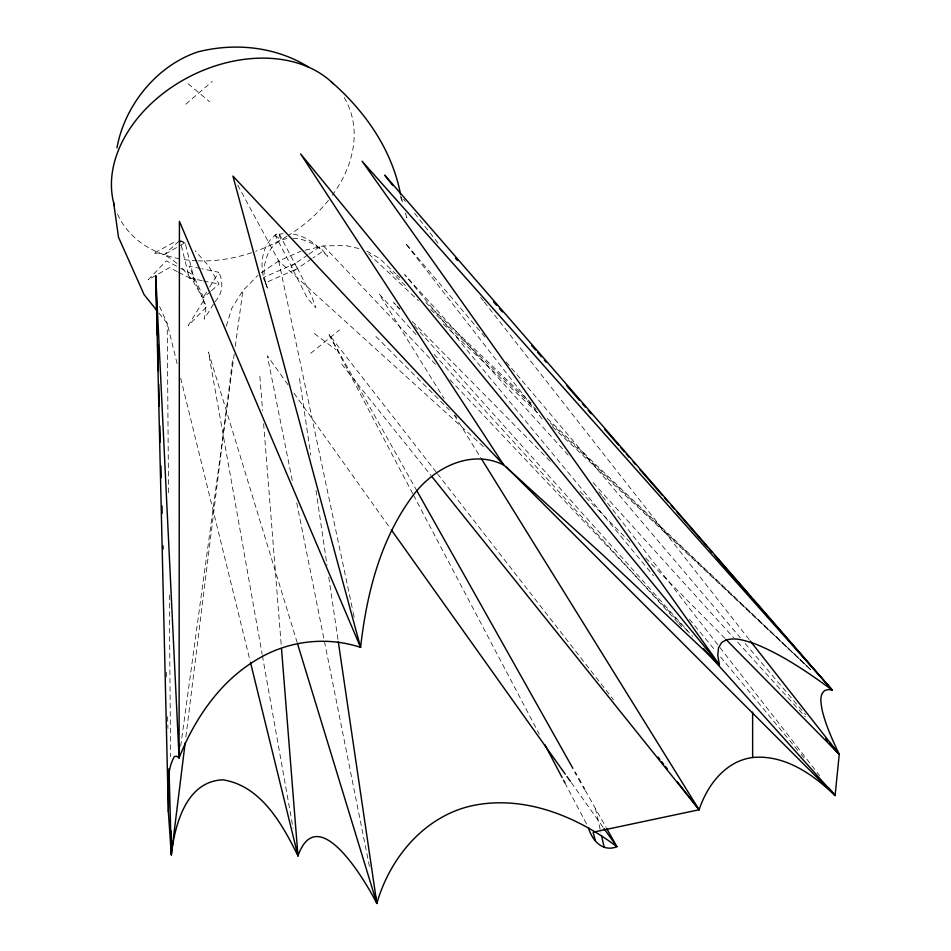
<?xml version="1.0" encoding="UTF-8"?>
<svg xmlns="http://www.w3.org/2000/svg" width="951" height="951" viewBox="0 0 951 951"><rect width="100%" height="100%" fill="white"/><g stroke="black" fill="none" stroke-linecap="round" stroke-linejoin="round"><path stroke-width="0.71" stroke-dasharray="4.75 3.57" d="M185.885 737.061L232.864 357.457M180.69 746.214L234.267 353.796M235.277 346.449L242.897 290.602L257.923 275.421M226.29 326.134L231.782 308.267L242.897 290.602M206.617 292.064L202.825 298.245L205.832 309.907L204.203 319.132L214.213 302.941M209.648 287.119L218.754 272.271L201.79 268.764M214.974 301.705C222.784 293.716 223.711 281.9 218.754 272.271M178.931 241.15L164.178 254.725L158.223 252.93L153.206 253.715L176.529 240.841M210.409 291.636L202.825 298.245L192.625 280.307L180.987 266.898M211.491 290.697L219.063 284.087L208.709 266.03L195.133 250.779M185.802 104.206L212.216 81.417M310.751 353.285L339.531 329.949M307.779 254.951L291.137 266.256L307.577 298.578L315.887 307.779L311.536 295.892L295.036 263.605L263.296 277.597L267.885 289.437L265.698 282.673L297.473 268.657L278.691 232.84C261.026 243.147 258.399 267.267 266.185 284.67C260.075 267.148 267.659 240.08 288.807 238.392M261.252 272.83L278.714 260.954L300.813 251.219M308.968 254.143L319.679 246.868L327.798 256.283L322.389 251.539L312.855 258.006M311.666 258.815L293.811 270.94L275.077 235.111L283.16 233.577M178.669 272.343L194.468 280.438L185.088 242.66L164.178 254.725L171.774 259.29L179.204 265.198M305.069 250.232L323.554 245.94L345.261 245.465L360.263 248.841M292.944 238.285C303.274 238.618 313.176 242.992 321.046 249.578C312.95 241.72 302.929 235.254 291.529 233.803M202.064 280.628L189.32 278.037L179.977 240.187M203.478 280.914L219.063 284.087M200.376 268.467L189.059 266.125L204.417 299.208L188.203 325.611L206.617 306.793L191.294 273.722L180.773 268.313M179.157 240.805L185.088 242.66M177.361 271.677L169.456 267.623L148.142 279.808L166.318 260.871L179.466 267.635M181.261 240.9L187.644 244.811M366.884 251.207L379.52 258.434L395.652 273.817M314.365 333.575L335.715 349.599M188.179 83.783L209.66 101.781M275.077 235.111L280.759 239.914L278.691 232.84M237.726 185.112L278.714 260.954L484.071 447.172M368.679 253.834L418.381 300.599M443.237 323.994L539.407 414.493M552.365 426.69L810.621 669.718M389.791 270.773L407.016 287.095M430.696 309.539L536.198 409.512M550.189 422.779L810.704 669.659M396.722 274.839L399.955 277.918M425.763 302.513L531.145 402.986M547.277 418.369L810.727 669.552M375.907 336.547L449.466 410.071M454.721 415.325L456.825 417.418M395.747 304.7L393.666 302.596L399.598 309.218M396.781 305.758L399.907 308.92M412.401 321.593L551.913 463.018M580.015 491.512L629.99 542.177M645.61 558.011L724.733 638.228M323.554 245.94L435.784 364.673M450.061 379.782L689.82 633.449M416.11 334.621L379.164 293.978L444.093 398.647M434.084 354.39L677.718 622.418M678.717 623.511L681.712 626.804M568.151 455.077L404.698 274.649L653.48 575.724M593.067 482.585L733.601 637.705M737.584 642.103L805.366 716.911M414.446 325.801L692.566 636.374M485.046 337.034L405.376 243.183L543.14 420.259M506.158 361.915L740.377 637.848M745.18 643.494L805.652 714.736M689.416 619.232L715.901 651.28M720.632 657.01L800.088 753.168M801.039 754.309L805.77 760.039M158.9 313.045L167.221 323.388L177.136 363.793M341.659 364.126L430.791 475.238M403.569 199.175L405.399 201.517M414.577 213.202L438.423 243.587M480.612 297.354L483.37 300.849M484.285 302.026L749.364 639.785M598.797 491.798L601.531 495.316M602.447 496.481L819.584 775.588M412.746 493.652L329.07 334.597L436.616 472.695M437.531 473.871L605.24 689.213M606.156 690.378L613.443 699.746M287.987 384.739L267.314 355.71L292.956 483.904M294.014 393.203L389.589 527.436M571.278 782.59L603.148 827.334M454.257 415.04L480.861 457.918M329.07 334.597L416.407 489.967M585.257 790.364L606.179 827.584M413.435 494.972L539.312 734.22M564.906 782.851L587.04 824.921M159.578 306.495L167.221 323.388L168.541 494.08M297.188 642.626L208.435 352.048L262.167 654.324M400.312 195.87L402.344 202.706M405.613 213.63L406.838 217.731L405.732 213.583M401.286 197.012L403.141 203.918M180.678 378.213L250.137 661.04M595.445 808.493L600.937 832.945M278.714 260.954L352.904 611.053M353.213 612.515L354.747 619.779M296.736 502.841L369.57 867.027M262.417 655.774L293.051 828.095M299.517 378.653L310.787 455.089M315.982 490.371L327.037 565.346M328.761 577.102L338.08 640.32M259.861 376.406L262.571 410.44M263.629 423.754L281.27 645.717M166.425 672.143L166.58 678.087M167.614 716.685L167.935 728.561M169.314 595.017L170.562 756.806M344.155 97.501A127.553 93.495 -26.9 0 1 332.089 195.585M328.464 200.292A127.553 93.495 -26.9 0 1 288.224 235.527M286.988 236.288A127.553 93.495 -26.9 0 1 255.712 251.302M251.658 252.716A127.553 93.495 -26.9 0 1 198.45 260.859M197.047 260.8A127.553 93.495 -26.9 0 1 181.094 259.088M179.632 258.827A127.553 93.495 -26.9 0 1 116.295 211.11"/><path stroke-width="1.43" d="M168.351 811.714C169.219 793.621 165.082 772.878 174.39 756.532L176.613 756.176L179.085 757.971L155.774 275.731L168.351 811.714L171.323 854.771L185.16 742.945M169.016 768.658L171.323 854.771C174.782 824.802 186.194 780.997 223.093 779.832C261.263 785.99 282.292 824.279 297.972 855.841C318.157 799.351 366.48 883.063 376.846 903.45C389.862 857.826 424.312 816.338 472.041 805.723C523.656 794.739 576.068 815.97 616.926 846.687C602.756 852.5 591.938 840.434 588.419 827.548M116.949 147.892C124.581 105.573 156.594 65.619 197.903 51.877C235.099 42.474 275.968 46.599 308.849 67.283M595.338 840.696L593.115 832.22L699.116 809.753C707.199 785.276 725.482 761.026 752.645 757.507C784.67 754.405 813.129 774.399 835.097 795.523L839.246 754.321C832.505 740.128 825.932 725.696 822.199 710.361C821.165 703.918 818.656 694.682 825.135 690.283L828.262 689.582L832.232 690.057L384.715 175.15L392.751 185.397M832.232 690.057C807.993 672.393 783.006 655.12 755.046 643.839C744.574 640.546 731.604 635.375 721.619 642.591L718.528 647.786L717.767 655.18L719.408 664.749L602.791 554.873L503.84 465.098L232.912 176.078L360.595 647.381C331.602 637.8 299.482 639.643 271.582 651.946A124.902 89.834 -52.7 0 0 224.543 685.219C204.56 706.046 189.606 731.176 179.085 757.971L179.418 221.333L360.595 647.381C366.492 594.791 379.829 541.143 411.379 497.718C431.445 469.188 469.794 448.004 503.84 465.098L300.635 153.943L719.408 664.749L362.081 161.218L832.232 690.057L753.18 599.451M331.091 81.643C364.982 110.994 392.002 149.699 400.537 194.242M506.205 466.786L835.097 795.523L833.266 793.182M725.768 639.274L839.246 754.321L750.28 640.95M829.284 743.325L839.246 754.321L829.652 743.016M703.455 648.534L835.097 795.523L828.476 787.511M455.529 258.268L457.479 260.503M493.593 301.895L496.517 305.247M499.441 308.6L502.378 311.952M531.645 345.522L535.556 349.992M537.505 352.227L541.404 356.708M544.341 360.06L546.29 362.295M566.784 385.785L579.468 400.323M582.404 403.688L585.329 407.04M588.253 410.392L591.177 413.756M604.848 429.412L618.507 445.08M620.456 447.315L624.367 451.784M626.317 454.019L629.241 457.383M633.152 461.853L635.102 464.088M639.975 469.687L662.419 495.412M664.38 497.646L668.28 502.128M671.204 505.48L674.14 508.833M677.064 512.197L707.318 546.873M709.268 549.107L712.192 552.46M715.128 555.824L751.231 597.204M825.813 738.487L827.727 740.746M157.046 310.739L144.112 294.655L118.506 237.251L113.644 202.801M431.718 476.403L699.116 809.753L481.646 459.178M658.104 757.091L659.923 759.433M661.753 761.775L663.572 764.105M665.391 766.447L667.222 768.788M677.243 781.663L699.116 809.753M391.313 529.85L565.251 774.126M566.974 776.539L570.422 781.377M604.004 828.547L616.926 846.687L606.904 828.856M417.132 491.263L572.882 768.349M575.07 772.236L576.532 774.827M578.707 778.714L580.895 782.59M583.082 786.477L584.532 789.068M544.852 744.728L562.136 777.597M563.515 780.224L564.906 782.851M297.627 644.053L376.846 903.45L338.294 641.782M250.493 662.478L297.972 855.841L281.508 648.677M601.591 835.822L604.17 847.317M375.098 894.713L376.846 903.45M296.676 848.53L297.972 855.841M155.774 275.731L157.367 335.121M157.616 344.024L158.33 370.759M158.686 384.121L159.281 406.386M159.804 425.691L160.244 442.013M160.885 465.776L161.194 477.652M161.955 505.861L162.157 513.278M163.037 545.945L163.108 548.917M171.144 831.019L171.323 854.771M752.621 712.121L752.645 757.507M114.405 205.606A127.553 93.495 -26.9 0 1 184.506 79.337A127.553 93.495 -26.9 0 1 333.254 83.688"/></g></svg>
